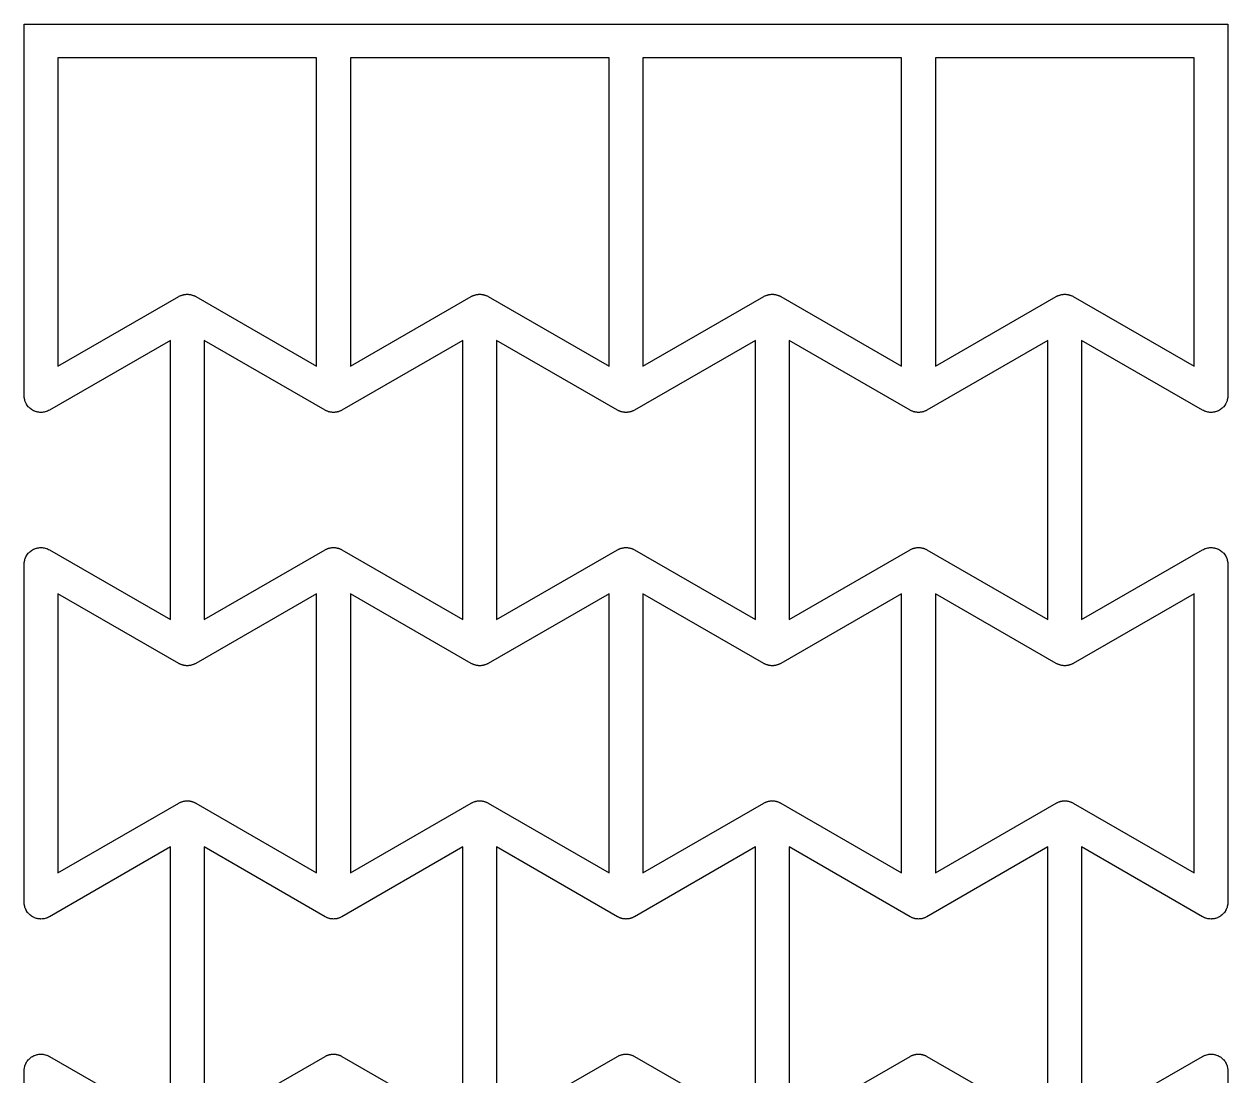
# Model space of a CAD drawing. Header units: millimetres. Extents: x -0.5 to 35.1, y -1 to 71.
# Drawn here: x -0.5 to 35.14, y 39.85 to 71 of the extents above; entities that cross this region are included whole.
import ezdxf

# ---------------------------------------------------------------- set-up
doc = ezdxf.new("R2010")
doc.units = ezdxf.units.MM

msp = doc.modelspace()

# ---------------------------------------------------------------- linework, layer by layer
msp.add_lwpolyline([(-0.5, 30), (-0.5, 40), (-0.49679, 40.03256), (-0.49572, 40.06526), (-0.492, 40.08123), (-0.49039, 40.09755), (-0.48089, 40.12886), (-0.47347, 40.16072), (-0.4667, 40.17565), (-0.46194, 40.19134), (-0.44652, 40.2202), (-0.43301, 40.25), (-0.42346, 40.26333), (-0.41573, 40.27779), (-0.39498, 40.30308), (-0.37592, 40.32967), (-0.36395, 40.34088), (-0.35355, 40.35355), (-0.32826, 40.37431), (-0.30438, 40.39668), (-0.29046, 40.40533), (-0.27779, 40.41573), (-0.24893, 40.43116), (-0.22114, 40.44844), (-0.2058, 40.45421), (-0.19134, 40.46194), (-0.16003, 40.47144), (-0.12941, 40.48296), (-0.11323, 40.48563), (-0.09755, 40.49039), (-0.06498, 40.4936), (-0.0327, 40.49893), (-0.01632, 40.49839), (0, 40.5), (0.03256, 40.49679), (0.06526, 40.49572), (0.08123, 40.492), (0.09755, 40.49039), (0.12886, 40.48089), (0.16072, 40.47347), (0.17565, 40.4667), (0.19134, 40.46194), (0.2202, 40.44652), (0.25, 40.43301), (3.83013, 38.36603), (3.83013, 46.63397), (0.25, 44.56699), (0.2202, 44.55348), (0.19134, 44.53806), (0.17565, 44.5333), (0.16072, 44.52653), (0.12886, 44.51911), (0.09755, 44.50961), (0.08123, 44.508), (0.06526, 44.50428), (0.03256, 44.50321), (0, 44.5), (-0.01632, 44.50161), (-0.0327, 44.50107), (-0.06498, 44.5064), (-0.09755, 44.50961), (-0.11323, 44.51437), (-0.12941, 44.51704), (-0.16003, 44.52856), (-0.19134, 44.53806), (-0.2058, 44.54579), (-0.22114, 44.55156), (-0.24893, 44.56884), (-0.27779, 44.58427), (-0.29046, 44.59467), (-0.30438, 44.60332), (-0.32826, 44.62569), (-0.35355, 44.64645), (-0.36395, 44.65912), (-0.37592, 44.67033), (-0.39498, 44.69692), (-0.41573, 44.72221), (-0.42346, 44.73667), (-0.43301, 44.75), (-0.44652, 44.7798), (-0.46194, 44.80866), (-0.4667, 44.82435), (-0.47347, 44.83928), (-0.48089, 44.87114), (-0.49039, 44.90245), (-0.492, 44.91877), (-0.49572, 44.93474), (-0.49679, 44.96744), (-0.5, 45), (-0.5, 55), (-0.49679, 55.03256), (-0.49572, 55.06526), (-0.492, 55.08123), (-0.49039, 55.09755), (-0.48089, 55.12886), (-0.47347, 55.16072), (-0.4667, 55.17565), (-0.46194, 55.19134), (-0.44652, 55.2202), (-0.43301, 55.25), (-0.42346, 55.26333), (-0.41573, 55.27779), (-0.39498, 55.30308), (-0.37592, 55.32967), (-0.36395, 55.34088), (-0.35355, 55.35355), (-0.32826, 55.37431), (-0.30438, 55.39668), (-0.29046, 55.40533), (-0.27779, 55.41573), (-0.24893, 55.43116), (-0.22114, 55.44844), (-0.2058, 55.45421), (-0.19134, 55.46194), (-0.16003, 55.47144), (-0.12941, 55.48296), (-0.11323, 55.48563), (-0.09755, 55.49039), (-0.06498, 55.4936), (-0.0327, 55.49893), (-0.01632, 55.49839), (0, 55.5), (0.03256, 55.49679), (0.06526, 55.49572), (0.08123, 55.492), (0.09755, 55.49039), (0.12886, 55.48089), (0.16072, 55.47347), (0.17565, 55.4667), (0.19134, 55.46194), (0.2202, 55.44652), (0.25, 55.43301), (3.83013, 53.36603), (3.83013, 61.63397), (0.25, 59.56699), (0.2202, 59.55348), (0.19134, 59.53806), (0.17565, 59.5333), (0.16072, 59.52653), (0.12886, 59.51911), (0.09755, 59.50961), (0.08123, 59.508), (0.06526, 59.50428), (0.03256, 59.50321), (0, 59.5), (-0.01632, 59.50161), (-0.0327, 59.50107), (-0.06498, 59.5064), (-0.09755, 59.50961), (-0.11323, 59.51437), (-0.12941, 59.51704), (-0.16003, 59.52856), (-0.19134, 59.53806), (-0.2058, 59.54579), (-0.22114, 59.55156), (-0.24893, 59.56884), (-0.27779, 59.58427), (-0.29046, 59.59467), (-0.30438, 59.60332), (-0.32826, 59.62569), (-0.35355, 59.64645), (-0.36395, 59.65912), (-0.37592, 59.67033), (-0.39498, 59.69692), (-0.41573, 59.72221), (-0.42346, 59.73667), (-0.43301, 59.75), (-0.44652, 59.7798), (-0.46194, 59.80866), (-0.4667, 59.82435), (-0.47347, 59.83928), (-0.48089, 59.87114), (-0.49039, 59.90245), (-0.492, 59.91877), (-0.49572, 59.93474), (-0.49679, 59.96744), (-0.5, 60), (-0.5, 70), (-0.5, 71), (35.14102, 71), (35.14102, 70), (35.14102, 60), (35.13781, 59.96744), (35.13674, 59.93474), (35.13302, 59.91877), (35.13141, 59.90245), (35.12191, 59.87114), (35.11448, 59.83928), (35.10772, 59.82435), (35.10296, 59.80866), (35.08753, 59.7798), (35.07403, 59.75), (35.06448, 59.73667), (35.05675, 59.72221), (35.03599, 59.69692), (35.01694, 59.67033), (35.00497, 59.65912), (34.99457, 59.64645), (34.96928, 59.62569), (34.9454, 59.60332), (34.93147, 59.59467), (34.9188, 59.58427), (34.88995, 59.56884), (34.86216, 59.55156), (34.84682, 59.54579), (34.83236, 59.53806), (34.80105, 59.52856), (34.77043, 59.51704), (34.75425, 59.51437), (34.73856, 59.50961), (34.706, 59.5064), (34.67372, 59.50107), (34.65733, 59.50161), (34.64102, 59.5), (34.60845, 59.50321), (34.57575, 59.50428), (34.55979, 59.508), (34.54347, 59.50961), (34.51216, 59.51911), (34.4803, 59.52653), (34.46536, 59.5333), (34.44967, 59.53806), (34.42082, 59.55348), (34.39102, 59.56699), (30.81089, 61.63397), (30.81089, 53.36603), (34.39102, 55.43301), (34.42082, 55.44652), (34.44967, 55.46194), (34.46536, 55.4667), (34.4803, 55.47347), (34.51216, 55.48089), (34.54347, 55.49039), (34.55979, 55.492), (34.57575, 55.49572), (34.60845, 55.49679), (34.64102, 55.5), (34.65733, 55.49839), (34.67372, 55.49893), (34.706, 55.4936), (34.73856, 55.49039), (34.75425, 55.48563), (34.77043, 55.48296), (34.80105, 55.47144), (34.83236, 55.46194), (34.84682, 55.45421), (34.86216, 55.44844), (34.88995, 55.43116), (34.9188, 55.41573), (34.93147, 55.40533), (34.9454, 55.39668), (34.96928, 55.37431), (34.99457, 55.35355), (35.00497, 55.34088), (35.01694, 55.32967), (35.03599, 55.30308), (35.05675, 55.27779), (35.06448, 55.26333), (35.07403, 55.25), (35.08753, 55.2202), (35.10296, 55.19134), (35.10772, 55.17565), (35.11448, 55.16072), (35.12191, 55.12886), (35.13141, 55.09755), (35.13302, 55.08123), (35.13674, 55.06526), (35.13781, 55.03256), (35.14102, 55), (35.14102, 45), (35.13781, 44.96744), (35.13674, 44.93474), (35.13302, 44.91877), (35.13141, 44.90245), (35.12191, 44.87114), (35.11448, 44.83928), (35.10772, 44.82435), (35.10296, 44.80866), (35.08753, 44.7798), (35.07403, 44.75), (35.06448, 44.73667), (35.05675, 44.72221), (35.03599, 44.69692), (35.01694, 44.67033), (35.00497, 44.65912), (34.99457, 44.64645), (34.96928, 44.62569), (34.9454, 44.60332), (34.93147, 44.59467), (34.9188, 44.58427), (34.88995, 44.56884), (34.86216, 44.55156), (34.84682, 44.54579), (34.83236, 44.53806), (34.80105, 44.52856), (34.77043, 44.51704), (34.75425, 44.51437), (34.73856, 44.50961), (34.706, 44.5064), (34.67372, 44.50107), (34.65733, 44.50161), (34.64102, 44.5), (34.60845, 44.50321), (34.57575, 44.50428), (34.55979, 44.508), (34.54347, 44.50961), (34.51216, 44.51911), (34.4803, 44.52653), (34.46536, 44.5333), (34.44967, 44.53806), (34.42082, 44.55348), (34.39102, 44.56699), (30.81089, 46.63397), (30.81089, 38.36603), (34.39102, 40.43301), (34.42082, 40.44652), (34.44967, 40.46194), (34.46536, 40.4667), (34.4803, 40.47347), (34.51216, 40.48089), (34.54347, 40.49039), (34.55979, 40.492), (34.57575, 40.49572), (34.60845, 40.49679), (34.64102, 40.5), (34.65733, 40.49839), (34.67372, 40.49893), (34.706, 40.4936), (34.73856, 40.49039), (34.75425, 40.48563), (34.77043, 40.48296), (34.80105, 40.47144), (34.83236, 40.46194), (34.84682, 40.45421), (34.86216, 40.44844), (34.88995, 40.43116), (34.9188, 40.41573), (34.93147, 40.40533), (34.9454, 40.39668), (34.96928, 40.37431), (34.99457, 40.35355), (35.00497, 40.34088), (35.01694, 40.32967), (35.03599, 40.30308), (35.05675, 40.27779), (35.06448, 40.26333), (35.07403, 40.25), (35.08753, 40.2202), (35.10296, 40.19134), (35.10772, 40.17565), (35.11448, 40.16072), (35.12191, 40.12886), (35.13141, 40.09755), (35.13302, 40.08123), (35.13674, 40.06526), (35.13781, 40.03256), (35.14102, 40), (35.14102, 30)])
for points in [[(4.08013, 62.93301), (4.09506, 62.93978), (4.10898, 62.94844), (4.12433, 62.95421), (4.13879, 62.96194), (4.15447, 62.9667), (4.16941, 62.97347), (4.18537, 62.97719), (4.20072, 62.98296), (4.21689, 62.98563), (4.23258, 62.99039), (4.2489, 62.992), (4.26486, 62.99572), (4.28125, 62.99626), (4.29743, 62.99893), (4.31381, 62.99839), (4.33013, 63), (4.34644, 62.99839), (4.36283, 62.99893), (4.379, 62.99626), (4.39539, 62.99572), (4.41136, 62.992), (4.42767, 62.99039), (4.44336, 62.98563), (4.45954, 62.98296), (4.47488, 62.97719), (4.49085, 62.97347), (4.50578, 62.9667), (4.52147, 62.96194), (4.53593, 62.95421), (4.55127, 62.94844), (4.56519, 62.93978), (4.58013, 62.93301), (8.16025, 60.86603), (8.16025, 70), (0.5, 70), (0.5, 60.86603)], [(12.74038, 62.93301), (12.75531, 62.93978), (12.76924, 62.94844), (12.78458, 62.95421), (12.79904, 62.96194), (12.81473, 62.9667), (12.82966, 62.97347), (12.84563, 62.97719), (12.86097, 62.98296), (12.87715, 62.98563), (12.89284, 62.99039), (12.90915, 62.992), (12.92512, 62.99572), (12.9415, 62.99626), (12.95768, 62.99893), (12.97407, 62.99839), (12.99038, 63), (13.0067, 62.99839), (13.02308, 62.99893), (13.03926, 62.99626), (13.05564, 62.99572), (13.07161, 62.992), (13.08793, 62.99039), (13.10361, 62.98563), (13.11979, 62.98296), (13.13513, 62.97719), (13.1511, 62.97347), (13.16603, 62.9667), (13.18172, 62.96194), (13.19618, 62.95421), (13.21153, 62.94844), (13.22545, 62.93978), (13.24038, 62.93301), (16.82051, 60.86603), (16.82051, 70), (9.16025, 70), (9.16025, 60.86603)], [(21.40064, 62.93301), (21.41557, 62.93978), (21.42949, 62.94844), (21.44483, 62.95421), (21.45929, 62.96194), (21.47498, 62.9667), (21.48992, 62.97347), (21.50588, 62.97719), (21.52123, 62.98296), (21.5374, 62.98563), (21.55309, 62.99039), (21.56941, 62.992), (21.58537, 62.99572), (21.60176, 62.99626), (21.61793, 62.99893), (21.63432, 62.99839), (21.65064, 63), (21.66695, 62.99839), (21.68334, 62.99893), (21.69951, 62.99626), (21.7159, 62.99572), (21.73186, 62.992), (21.74818, 62.99039), (21.76387, 62.98563), (21.78004, 62.98296), (21.79539, 62.97719), (21.81135, 62.97347), (21.82629, 62.9667), (21.84198, 62.96194), (21.85644, 62.95421), (21.87178, 62.94844), (21.8857, 62.93978), (21.90064, 62.93301), (25.48076, 60.86603), (25.48076, 70), (17.82051, 70), (17.82051, 60.86603)], [(30.06089, 62.93301), (30.07582, 62.93978), (30.08974, 62.94844), (30.10509, 62.95421), (30.11955, 62.96194), (30.13524, 62.9667), (30.15017, 62.97347), (30.16614, 62.97719), (30.18148, 62.98296), (30.19766, 62.98563), (30.21334, 62.99039), (30.22966, 62.992), (30.24563, 62.99572), (30.26201, 62.99626), (30.27819, 62.99893), (30.29457, 62.99839), (30.31089, 63), (30.3272, 62.99839), (30.34359, 62.99893), (30.35977, 62.99626), (30.37615, 62.99572), (30.39212, 62.992), (30.40843, 62.99039), (30.42412, 62.98563), (30.4403, 62.98296), (30.45564, 62.97719), (30.47161, 62.97347), (30.48654, 62.9667), (30.50223, 62.96194), (30.51669, 62.95421), (30.53203, 62.94844), (30.54596, 62.93978), (30.56089, 62.93301), (34.14102, 60.86603), (34.14102, 70), (26.48076, 70), (26.48076, 60.86603)], [(8.41025, 55.43301), (8.42519, 55.43978), (8.43911, 55.44844), (8.45445, 55.45421), (8.46891, 55.46194), (8.4846, 55.4667), (8.49953, 55.47347), (8.5155, 55.47719), (8.53084, 55.48296), (8.54702, 55.48563), (8.56271, 55.49039), (8.57902, 55.492), (8.59499, 55.49572), (8.61138, 55.49626), (8.62755, 55.49893), (8.64394, 55.49839), (8.66025, 55.5), (8.67657, 55.49839), (8.69296, 55.49893), (8.70913, 55.49626), (8.72552, 55.49572), (8.74148, 55.492), (8.7578, 55.49039), (8.77349, 55.48563), (8.78966, 55.48296), (8.80501, 55.47719), (8.82097, 55.47347), (8.83591, 55.4667), (8.8516, 55.46194), (8.86605, 55.45421), (8.8814, 55.44844), (8.89532, 55.43978), (8.91025, 55.43301), (12.49038, 53.36603), (12.49038, 61.63397), (8.91025, 59.56699), (8.89532, 59.56022), (8.8814, 59.55156), (8.86605, 59.54579), (8.8516, 59.53806), (8.83591, 59.5333), (8.82097, 59.52653), (8.80501, 59.52281), (8.78966, 59.51704), (8.77349, 59.51437), (8.7578, 59.50961), (8.74148, 59.508), (8.72552, 59.50428), (8.70913, 59.50374), (8.69296, 59.50107), (8.67657, 59.50161), (8.66025, 59.5), (8.64394, 59.50161), (8.62755, 59.50107), (8.61138, 59.50374), (8.59499, 59.50428), (8.57902, 59.508), (8.56271, 59.50961), (8.54702, 59.51437), (8.53084, 59.51704), (8.5155, 59.52281), (8.49953, 59.52653), (8.4846, 59.5333), (8.46891, 59.53806), (8.45445, 59.54579), (8.43911, 59.55156), (8.42519, 59.56022), (8.41025, 59.56699), (4.83013, 61.63397), (4.83013, 53.36603)], [(17.07051, 55.43301), (17.08544, 55.43978), (17.09936, 55.44844), (17.11471, 55.45421), (17.12917, 55.46194), (17.14486, 55.4667), (17.15979, 55.47347), (17.17575, 55.47719), (17.1911, 55.48296), (17.20727, 55.48563), (17.22296, 55.49039), (17.23928, 55.492), (17.25524, 55.49572), (17.27163, 55.49626), (17.28781, 55.49893), (17.30419, 55.49839), (17.32051, 55.5), (17.33682, 55.49839), (17.35321, 55.49893), (17.36939, 55.49626), (17.38577, 55.49572), (17.40174, 55.492), (17.41805, 55.49039), (17.43374, 55.48563), (17.44992, 55.48296), (17.46526, 55.47719), (17.48123, 55.47347), (17.49616, 55.4667), (17.51185, 55.46194), (17.52631, 55.45421), (17.54165, 55.44844), (17.55557, 55.43978), (17.57051, 55.43301), (21.15064, 53.36603), (21.15064, 61.63397), (17.57051, 59.56699), (17.55557, 59.56022), (17.54165, 59.55156), (17.52631, 59.54579), (17.51185, 59.53806), (17.49616, 59.5333), (17.48123, 59.52653), (17.46526, 59.52281), (17.44992, 59.51704), (17.43374, 59.51437), (17.41805, 59.50961), (17.40174, 59.508), (17.38577, 59.50428), (17.36939, 59.50374), (17.35321, 59.50107), (17.33682, 59.50161), (17.32051, 59.5), (17.30419, 59.50161), (17.28781, 59.50107), (17.27163, 59.50374), (17.25524, 59.50428), (17.23928, 59.508), (17.22296, 59.50961), (17.20727, 59.51437), (17.1911, 59.51704), (17.17575, 59.52281), (17.15979, 59.52653), (17.14486, 59.5333), (17.12917, 59.53806), (17.11471, 59.54579), (17.09936, 59.55156), (17.08544, 59.56022), (17.07051, 59.56699), (13.49038, 61.63397), (13.49038, 53.36603)], [(25.73076, 55.43301), (25.7457, 55.43978), (25.75962, 55.44844), (25.77496, 55.45421), (25.78942, 55.46194), (25.80511, 55.4667), (25.82004, 55.47347), (25.83601, 55.47719), (25.85135, 55.48296), (25.86753, 55.48563), (25.88322, 55.49039), (25.89953, 55.492), (25.9155, 55.49572), (25.93188, 55.49626), (25.94806, 55.49893), (25.96445, 55.49839), (25.98076, 55.5), (25.99708, 55.49839), (26.01346, 55.49893), (26.02964, 55.49626), (26.04603, 55.49572), (26.06199, 55.492), (26.07831, 55.49039), (26.094, 55.48563), (26.11017, 55.48296), (26.12552, 55.47719), (26.14148, 55.47347), (26.15642, 55.4667), (26.1721, 55.46194), (26.18656, 55.45421), (26.20191, 55.44844), (26.21583, 55.43978), (26.23076, 55.43301), (29.81089, 53.36603), (29.81089, 61.63397), (26.23076, 59.56699), (26.21583, 59.56022), (26.20191, 59.55156), (26.18656, 59.54579), (26.1721, 59.53806), (26.15642, 59.5333), (26.14148, 59.52653), (26.12552, 59.52281), (26.11017, 59.51704), (26.094, 59.51437), (26.07831, 59.50961), (26.06199, 59.508), (26.04603, 59.50428), (26.02964, 59.50374), (26.01346, 59.50107), (25.99708, 59.50161), (25.98076, 59.5), (25.96445, 59.50161), (25.94806, 59.50107), (25.93188, 59.50374), (25.9155, 59.50428), (25.89953, 59.508), (25.88322, 59.50961), (25.86753, 59.51437), (25.85135, 59.51704), (25.83601, 59.52281), (25.82004, 59.52653), (25.80511, 59.5333), (25.78942, 59.53806), (25.77496, 59.54579), (25.75962, 59.55156), (25.7457, 59.56022), (25.73076, 59.56699), (22.15064, 61.63397), (22.15064, 53.36603)], [(4.08013, 47.93301), (4.09506, 47.93978), (4.10898, 47.94844), (4.12433, 47.95421), (4.13879, 47.96194), (4.15447, 47.9667), (4.16941, 47.97347), (4.18537, 47.97719), (4.20072, 47.98296), (4.21689, 47.98563), (4.23258, 47.99039), (4.2489, 47.992), (4.26486, 47.99572), (4.28125, 47.99626), (4.29743, 47.99893), (4.31381, 47.99839), (4.33013, 48), (4.34644, 47.99839), (4.36283, 47.99893), (4.379, 47.99626), (4.39539, 47.99572), (4.41136, 47.992), (4.42767, 47.99039), (4.44336, 47.98563), (4.45954, 47.98296), (4.47488, 47.97719), (4.49085, 47.97347), (4.50578, 47.9667), (4.52147, 47.96194), (4.53593, 47.95421), (4.55127, 47.94844), (4.56519, 47.93978), (4.58013, 47.93301), (8.16025, 45.86603), (8.16025, 54.13397), (4.58013, 52.06699), (4.56519, 52.06022), (4.55127, 52.05156), (4.53593, 52.04579), (4.52147, 52.03806), (4.50578, 52.0333), (4.49085, 52.02653), (4.47488, 52.02281), (4.45954, 52.01704), (4.44336, 52.01437), (4.42767, 52.00961), (4.41136, 52.008), (4.39539, 52.00428), (4.379, 52.00374), (4.36283, 52.00107), (4.34644, 52.00161), (4.33013, 52), (4.31381, 52.00161), (4.29743, 52.00107), (4.28125, 52.00374), (4.26486, 52.00428), (4.2489, 52.008), (4.23258, 52.00961), (4.21689, 52.01437), (4.20072, 52.01704), (4.18537, 52.02281), (4.16941, 52.02653), (4.15447, 52.0333), (4.13879, 52.03806), (4.12433, 52.04579), (4.10898, 52.05156), (4.09506, 52.06022), (4.08013, 52.06699), (0.5, 54.13397), (0.5, 45.86603)], [(12.74038, 47.93301), (12.75531, 47.93978), (12.76924, 47.94844), (12.78458, 47.95421), (12.79904, 47.96194), (12.81473, 47.9667), (12.82966, 47.97347), (12.84563, 47.97719), (12.86097, 47.98296), (12.87715, 47.98563), (12.89284, 47.99039), (12.90915, 47.992), (12.92512, 47.99572), (12.9415, 47.99626), (12.95768, 47.99893), (12.97407, 47.99839), (12.99038, 48), (13.0067, 47.99839), (13.02308, 47.99893), (13.03926, 47.99626), (13.05564, 47.99572), (13.07161, 47.992), (13.08793, 47.99039), (13.10361, 47.98563), (13.11979, 47.98296), (13.13513, 47.97719), (13.1511, 47.97347), (13.16603, 47.9667), (13.18172, 47.96194), (13.19618, 47.95421), (13.21153, 47.94844), (13.22545, 47.93978), (13.24038, 47.93301), (16.82051, 45.86603), (16.82051, 54.13397), (13.24038, 52.06699), (13.22545, 52.06022), (13.21153, 52.05156), (13.19618, 52.04579), (13.18172, 52.03806), (13.16603, 52.0333), (13.1511, 52.02653), (13.13513, 52.02281), (13.11979, 52.01704), (13.10361, 52.01437), (13.08793, 52.00961), (13.07161, 52.008), (13.05564, 52.00428), (13.03926, 52.00374), (13.02308, 52.00107), (13.0067, 52.00161), (12.99038, 52), (12.97407, 52.00161), (12.95768, 52.00107), (12.9415, 52.00374), (12.92512, 52.00428), (12.90915, 52.008), (12.89284, 52.00961), (12.87715, 52.01437), (12.86097, 52.01704), (12.84563, 52.02281), (12.82966, 52.02653), (12.81473, 52.0333), (12.79904, 52.03806), (12.78458, 52.04579), (12.76924, 52.05156), (12.75531, 52.06022), (12.74038, 52.06699), (9.16025, 54.13397), (9.16025, 45.86603)], [(21.90064, 52.06699), (21.8857, 52.06022), (21.87178, 52.05156), (21.85644, 52.04579), (21.84198, 52.03806), (21.82629, 52.0333), (21.81135, 52.02653), (21.79539, 52.02281), (21.78004, 52.01704), (21.76387, 52.01437), (21.74818, 52.00961), (21.73186, 52.008), (21.7159, 52.00428), (21.69951, 52.00374), (21.68334, 52.00107), (21.66695, 52.00161), (21.65064, 52), (21.63432, 52.00161), (21.61793, 52.00107), (21.60176, 52.00374), (21.58537, 52.00428), (21.56941, 52.008), (21.55309, 52.00961), (21.5374, 52.01437), (21.52123, 52.01704), (21.50588, 52.02281), (21.48992, 52.02653), (21.47498, 52.0333), (21.45929, 52.03806), (21.44483, 52.04579), (21.42949, 52.05156), (21.41557, 52.06022), (21.40064, 52.06699), (17.82051, 54.13397), (17.82051, 45.86603), (21.40064, 47.93301), (21.41557, 47.93978), (21.42949, 47.94844), (21.44483, 47.95421), (21.45929, 47.96194), (21.47498, 47.9667), (21.48992, 47.97347), (21.50588, 47.97719), (21.52123, 47.98296), (21.5374, 47.98563), (21.55309, 47.99039), (21.56941, 47.992), (21.58537, 47.99572), (21.60176, 47.99626), (21.61793, 47.99893), (21.63432, 47.99839), (21.65064, 48), (21.66695, 47.99839), (21.68334, 47.99893), (21.69951, 47.99626), (21.7159, 47.99572), (21.73186, 47.992), (21.74818, 47.99039), (21.76387, 47.98563), (21.78004, 47.98296), (21.79539, 47.97719), (21.81135, 47.97347), (21.82629, 47.9667), (21.84198, 47.96194), (21.85644, 47.95421), (21.87178, 47.94844), (21.8857, 47.93978), (21.90064, 47.93301), (25.48076, 45.86603), (25.48076, 54.13397)], [(30.51669, 52.04579), (30.50223, 52.03806), (30.48654, 52.0333), (30.47161, 52.02653), (30.45564, 52.02281), (30.4403, 52.01704), (30.42412, 52.01437), (30.40843, 52.00961), (30.39212, 52.008), (30.37615, 52.00428), (30.35977, 52.00374), (30.34359, 52.00107), (30.3272, 52.00161), (30.31089, 52), (30.29457, 52.00161), (30.27819, 52.00107), (30.26201, 52.00374), (30.24563, 52.00428), (30.22966, 52.008), (30.21334, 52.00961), (30.19766, 52.01437), (30.18148, 52.01704), (30.16614, 52.02281), (30.15017, 52.02653), (30.13524, 52.0333), (30.11955, 52.03806), (30.10509, 52.04579), (30.08974, 52.05156), (30.07582, 52.06022), (30.06089, 52.06699), (26.48076, 54.13397), (26.48076, 45.86603), (30.06089, 47.93301), (30.07582, 47.93978), (30.08974, 47.94844), (30.10509, 47.95421), (30.11955, 47.96194), (30.13524, 47.9667), (30.15017, 47.97347), (30.16614, 47.97719), (30.18148, 47.98296), (30.19766, 47.98563), (30.21334, 47.99039), (30.22966, 47.992), (30.24563, 47.99572), (30.26201, 47.99626), (30.27819, 47.99893), (30.29457, 47.99839), (30.31089, 48), (30.3272, 47.99839), (30.34359, 47.99893), (30.35977, 47.99626), (30.37615, 47.99572), (30.39212, 47.992), (30.40843, 47.99039), (30.42412, 47.98563), (30.4403, 47.98296), (30.45564, 47.97719), (30.47161, 47.97347), (30.48654, 47.9667), (30.50223, 47.96194), (30.51669, 47.95421), (30.53203, 47.94844), (30.54596, 47.93978), (30.56089, 47.93301), (34.14102, 45.86603), (34.14102, 54.13397), (30.56089, 52.06699), (30.54596, 52.06022), (30.53203, 52.05156)], [(8.91025, 44.56699), (8.89532, 44.56022), (8.8814, 44.55156), (8.86605, 44.54579), (8.8516, 44.53806), (8.83591, 44.5333), (8.82097, 44.52653), (8.80501, 44.52281), (8.78966, 44.51704), (8.77349, 44.51437), (8.7578, 44.50961), (8.74148, 44.508), (8.72552, 44.50428), (8.70913, 44.50374), (8.69296, 44.50107), (8.67657, 44.50161), (8.66025, 44.5), (8.64394, 44.50161), (8.62755, 44.50107), (8.61138, 44.50374), (8.59499, 44.50428), (8.57902, 44.508), (8.56271, 44.50961), (8.54702, 44.51437), (8.53084, 44.51704), (8.5155, 44.52281), (8.49953, 44.52653), (8.4846, 44.5333), (8.46891, 44.53806), (8.45445, 44.54579), (8.43911, 44.55156), (8.42519, 44.56022), (8.41025, 44.56699), (4.83013, 46.63397), (4.83013, 38.36603), (8.41025, 40.43301), (8.42519, 40.43978), (8.43911, 40.44844), (8.45445, 40.45421), (8.46891, 40.46194), (8.4846, 40.4667), (8.49953, 40.47347), (8.5155, 40.47719), (8.53084, 40.48296), (8.54702, 40.48563), (8.56271, 40.49039), (8.57902, 40.492), (8.59499, 40.49572), (8.61138, 40.49626), (8.62755, 40.49893), (8.64394, 40.49839), (8.66025, 40.5), (8.67657, 40.49839), (8.69296, 40.49893), (8.70913, 40.49626), (8.72552, 40.49572), (8.74148, 40.492), (8.7578, 40.49039), (8.77349, 40.48563), (8.78966, 40.48296), (8.80501, 40.47719), (8.82097, 40.47347), (8.83591, 40.4667), (8.8516, 40.46194), (8.86605, 40.45421), (8.8814, 40.44844), (8.89532, 40.43978), (8.91025, 40.43301), (12.49038, 38.36603), (12.49038, 46.63397)], [(17.57051, 44.56699), (17.55557, 44.56022), (17.54165, 44.55156), (17.52631, 44.54579), (17.51185, 44.53806), (17.49616, 44.5333), (17.48123, 44.52653), (17.46526, 44.52281), (17.44992, 44.51704), (17.43374, 44.51437), (17.41805, 44.50961), (17.40174, 44.508), (17.38577, 44.50428), (17.36939, 44.50374), (17.35321, 44.50107), (17.33682, 44.50161), (17.32051, 44.5), (17.30419, 44.50161), (17.28781, 44.50107), (17.27163, 44.50374), (17.25524, 44.50428), (17.23928, 44.508), (17.22296, 44.50961), (17.20727, 44.51437), (17.1911, 44.51704), (17.17575, 44.52281), (17.15979, 44.52653), (17.14486, 44.5333), (17.12917, 44.53806), (17.11471, 44.54579), (17.09936, 44.55156), (17.08544, 44.56022), (17.07051, 44.56699), (13.49038, 46.63397), (13.49038, 38.36603), (17.07051, 40.43301), (17.08544, 40.43978), (17.09936, 40.44844), (17.11471, 40.45421), (17.12917, 40.46194), (17.14486, 40.4667), (17.15979, 40.47347), (17.17575, 40.47719), (17.1911, 40.48296), (17.20727, 40.48563), (17.22296, 40.49039), (17.23928, 40.492), (17.25524, 40.49572), (17.27163, 40.49626), (17.28781, 40.49893), (17.30419, 40.49839), (17.32051, 40.5), (17.33682, 40.49839), (17.35321, 40.49893), (17.36939, 40.49626), (17.38577, 40.49572), (17.40174, 40.492), (17.41805, 40.49039), (17.43374, 40.48563), (17.44992, 40.48296), (17.46526, 40.47719), (17.48123, 40.47347), (17.49616, 40.4667), (17.51185, 40.46194), (17.52631, 40.45421), (17.54165, 40.44844), (17.55557, 40.43978), (17.57051, 40.43301), (21.15064, 38.36603), (21.15064, 46.63397)], [(26.18656, 44.54579), (26.1721, 44.53806), (26.15642, 44.5333), (26.14148, 44.52653), (26.12552, 44.52281), (26.11017, 44.51704), (26.094, 44.51437), (26.07831, 44.50961), (26.06199, 44.508), (26.04603, 44.50428), (26.02964, 44.50374), (26.01346, 44.50107), (25.99708, 44.50161), (25.98076, 44.5), (25.96445, 44.50161), (25.94806, 44.50107), (25.93188, 44.50374), (25.9155, 44.50428), (25.89953, 44.508), (25.88322, 44.50961), (25.86753, 44.51437), (25.85135, 44.51704), (25.83601, 44.52281), (25.82004, 44.52653), (25.80511, 44.5333), (25.78942, 44.53806), (25.77496, 44.54579), (25.75962, 44.55156), (25.7457, 44.56022), (25.73076, 44.56699), (22.15064, 46.63397), (22.15064, 38.36603), (25.73076, 40.43301), (25.7457, 40.43978), (25.75962, 40.44844), (25.77496, 40.45421), (25.78942, 40.46194), (25.80511, 40.4667), (25.82004, 40.47347), (25.83601, 40.47719), (25.85135, 40.48296), (25.86753, 40.48563), (25.88322, 40.49039), (25.89953, 40.492), (25.9155, 40.49572), (25.93188, 40.49626), (25.94806, 40.49893), (25.96445, 40.49839), (25.98076, 40.5), (25.99708, 40.49839), (26.01346, 40.49893), (26.02964, 40.49626), (26.04603, 40.49572), (26.06199, 40.492), (26.07831, 40.49039), (26.094, 40.48563), (26.11017, 40.48296), (26.12552, 40.47719), (26.14148, 40.47347), (26.15642, 40.4667), (26.1721, 40.46194), (26.18656, 40.45421), (26.20191, 40.44844), (26.21583, 40.43978), (26.23076, 40.43301), (29.81089, 38.36603), (29.81089, 46.63397), (26.23076, 44.56699), (26.21583, 44.56022), (26.20191, 44.55156)]]:
    msp.add_lwpolyline(points, close=True)

doc.saveas('drawing.dxf')
